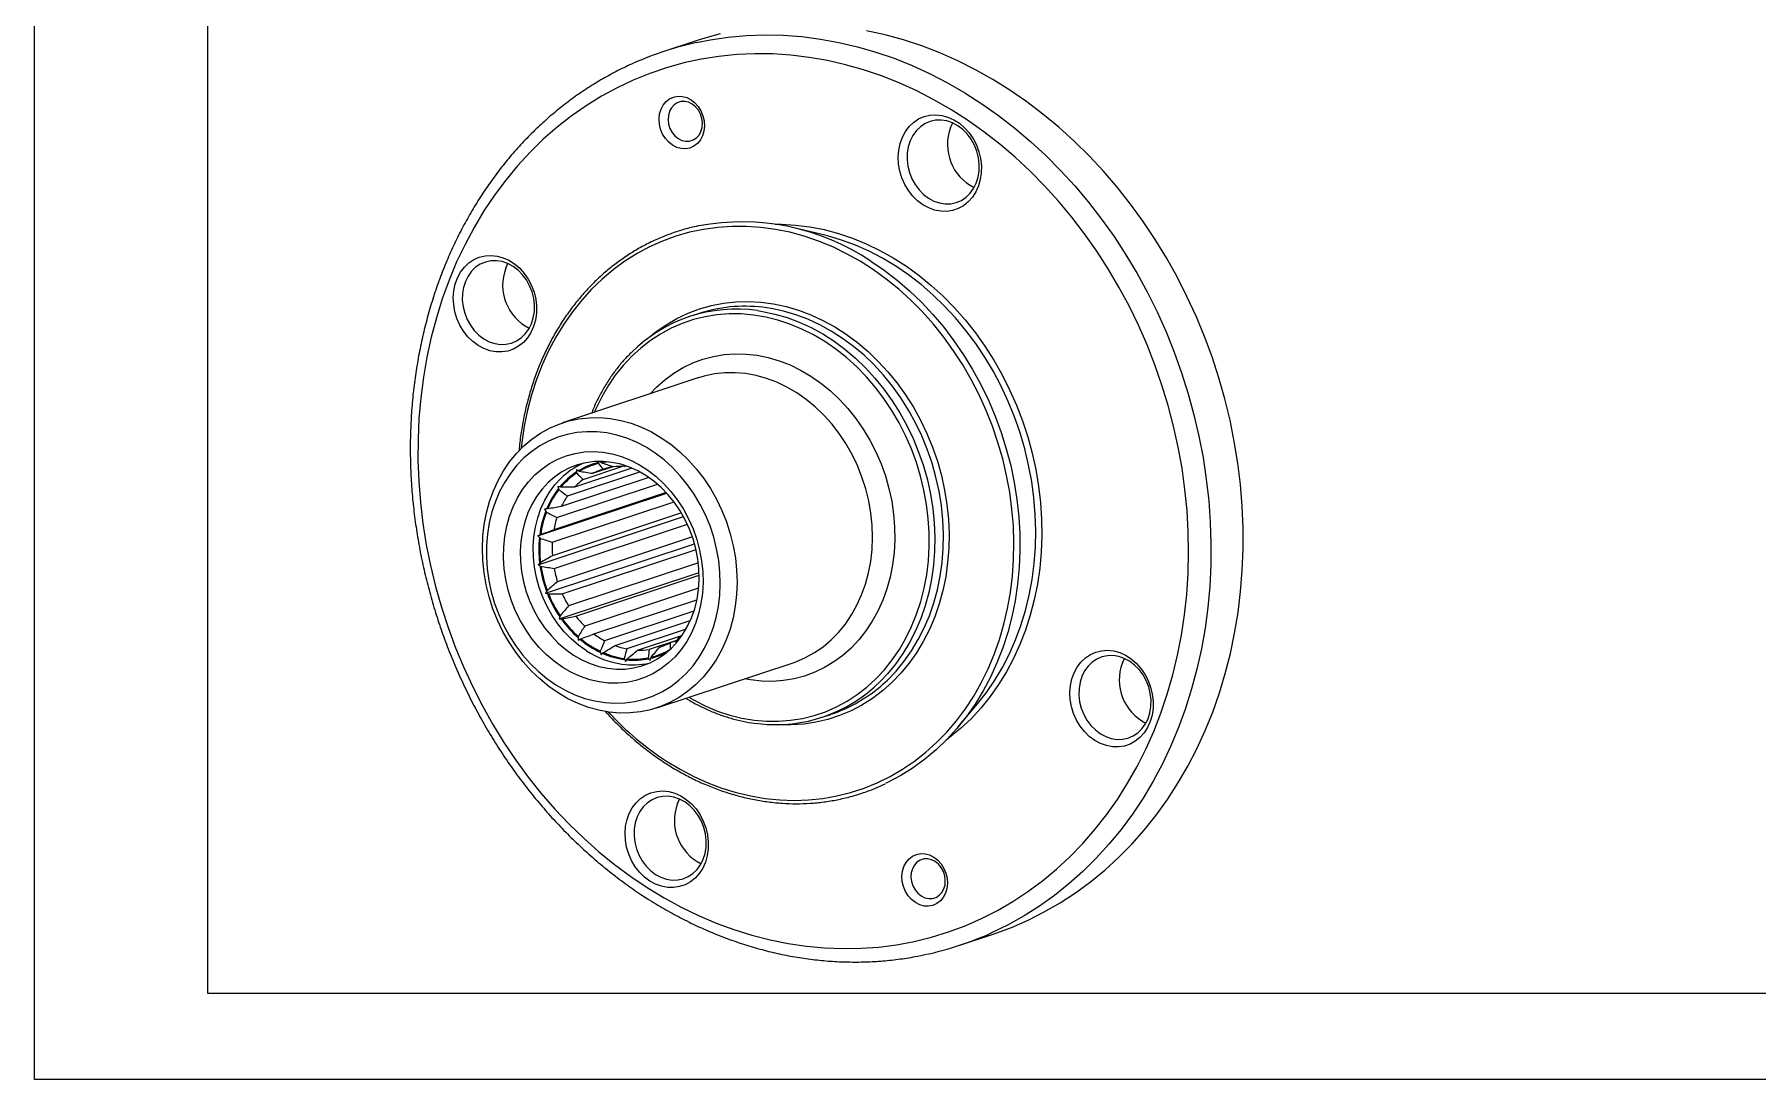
# Model space of a CAD drawing. Header units: millimetres. Extents: x 2429 to 2877, y 1091 to 1407.
# Drawn here: x 2429 to 2641.4, y 1091 to 1219.8 of the extents above; entities that cross this region are included whole.
import ezdxf

# ---------------------------------------------------------------- set-up
doc = ezdxf.new("R2010")
doc.units = ezdxf.units.MM
doc.linetypes.add('ACAD_ISO05W100', pattern=[33, 24, -3, 0, -3, 0, -3])
doc.layers.add('AM_0', color=7, linetype='Continuous', lineweight=40)
doc.layers.add('AM_BOR', color=2, linetype='ACAD_ISO05W100', lineweight=35)

# ---------------------------------------------------------------- blocks, each defined once
blk = doc.blocks.new('A3 ZTL')
for p, q in [((19.57, 280.82), (19.57, 9.78)), ((19.57, 9.78), (401.17, 9.78))]:
    blk.add_line(p, q)
at = {"layer": 'AM_BOR', "color": 135, "linetype": 'Continuous', "lineweight": 25}
for p, q in [((0, 0), (0, 290.61)), ((410.96, 0), (0, 0))]:
    blk.add_line(p, q, dxfattribs=at)

msp = doc.modelspace()

# ---------------------------------------------------------------- linework, layer by layer
at = {"layer": 'AM_0', "color": 7, "linetype": 'Continuous', "lineweight": 15}
for p, q in [((2510.583, 1218.977), (2506.609, 1217.66)), ((2541.955, 1208.304), (2542.218, 1208.85)), ((2526.113, 1195.11), (2522.465, 1195.97)), ((2487.132, 1190.98), (2487.395, 1191.526)), ((2510.845, 1185.352), (2509.785, 1185.001)), ((2510.82, 1177.443), (2494.127, 1171.912)), ((2510.892, 1177.467), (2510.82, 1177.443)), ((2494.735, 1162.905), (2503.64, 1165.856)), ((2502.674, 1166.321), (2495.606, 1163.979)), ((2495.867, 1165.867), (2495.87, 1165.71)), ((2496.194, 1165.914), (2496.07, 1165.995)), ((2496.68, 1164.939), (2501.543, 1166.55)), ((2500.345, 1166.49), (2497.805, 1165.648)), ((2498.582, 1167.034), (2498.546, 1166.887)), ((2498.918, 1166.97), (2498.815, 1167.086)), ((2499.104, 1166.185), (2500.185, 1166.544)), ((2501.811, 1166.545), (2501.961, 1166.594)), ((2493.427, 1160.25), (2505.818, 1164.356)), ((2493.633, 1163.817), (2493.673, 1163.662)), ((2493.924, 1163.972), (2493.79, 1164.011)), ((2504.755, 1165.173), (2493.973, 1161.6)), ((2491.074, 1157.971), (2506.975, 1163.24)), ((2492.862, 1157.188), (2507.875, 1162.162)), ((2506.916, 1163.304), (2493.039, 1158.706)), ((2491.109, 1154.423), (2509.04, 1160.365)), ((2492.06, 1161.05), (2492.136, 1160.909)), ((2492.293, 1161.299), (2492.159, 1161.293)), ((2508.79, 1160.802), (2492.879, 1155.529)), ((2491.277, 1157.79), (2491.381, 1157.676)), ((2491.432, 1158.114), (2491.308, 1158.064)), ((2493.086, 1153.967), (2509.523, 1159.414)), ((2510.151, 1157.844), (2493.506, 1152.329)), ((2492.008, 1150.918), (2510.407, 1157.015)), ((2494.08, 1150.848), (2510.584, 1156.317)), ((2491.411, 1154.673), (2491.308, 1154.583)), ((2491.346, 1154.301), (2491.47, 1154.222)), ((2493.698, 1147.741), (2510.961, 1153.461)), ((2510.869, 1154.665), (2494.87, 1149.363)), ((2495.763, 1148.085), (2510.97, 1153.124)), ((2492.231, 1151.256), (2492.158, 1151.133)), ((2510.903, 1151.526), (2496.859, 1146.873)), ((2492.262, 1150.866), (2492.397, 1150.829)), ((2498.001, 1145.9), (2510.689, 1150.104)), ((2493.827, 1148.14), (2493.79, 1147.994)), ((2493.951, 1147.763), (2494.085, 1147.771)), ((2510.321, 1148.707), (2499.314, 1145.059)), ((2500.61, 1144.471), (2509.876, 1147.541)), ((2496.069, 1145.576), (2496.07, 1145.419)), ((2496.276, 1145.244), (2496.398, 1145.295)), ((2509.349, 1146.493), (2502.034, 1144.069)), ((2503.381, 1143.913), (2508.724, 1145.683)), ((2508.283, 1145.138), (2504.8, 1143.984)), ((2508.259, 1145.098), (2507.387, 1144.809)), ((2508.079, 1144.797), (2508.512, 1145.519)), ((2498.775, 1143.773), (2498.814, 1143.618)), ((2499.049, 1143.512), (2499.15, 1143.603)), ((2501.727, 1142.877), (2501.801, 1142.736)), ((2502.044, 1142.708), (2502.116, 1142.832)), ((2504.684, 1142.961), (2504.787, 1142.845)), ((2505.02, 1142.897), (2505.056, 1143.044)), ((2506.088, 1144.272), (2506.338, 1144.355)), ((2563.121, 1142.321), (2563.383, 1142.867)), ((2505.765, 1136.79), (2522.541, 1142.349)), ((2542.862, 1134.415), (2545.275, 1137.283)), ((2526.142, 1135.641), (2527.201, 1135.992)), ((2508.298, 1124.996), (2508.56, 1125.542)), ((2543.096, 1107.548), (2547.07, 1108.865))]:
    msp.add_line(p, q, dxfattribs=at)
at = {"layer": 'AM_0', "color": 8, "linetype": 'Continuous', "lineweight": 15}
msp.add_line((2499.104, 1167.141), (2498.815, 1167.086), dxfattribs=at)
at = {"layer": 'AM_0', "color": 7, "linetype": 'Continuous', "lineweight": 15, "flags": 128}
for points in [[(2513.537, 1219.831), (2511.379, 1219.231), (2510.583, 1218.977)], [(2547.07, 1108.865), (2547.34, 1108.955), (2549.44, 1109.734), (2551.496, 1110.63), (2553.502, 1111.642), (2555.455, 1112.767), (2557.35, 1114.002), (2559.184, 1115.346), (2560.952, 1116.795), (2562.65, 1118.346), (2564.275, 1119.996), (2565.823, 1121.741), (2567.291, 1123.577), (2568.675, 1125.501), (2569.974, 1127.508), (2571.183, 1129.593), (2572.301, 1131.753), (2573.324, 1133.983), (2574.251, 1136.277), (2575.08, 1138.632), (2575.808, 1141.041), (2576.435, 1143.5), (2576.958, 1146.003), (2577.378, 1148.544), (2577.692, 1151.12), (2577.9, 1153.722), (2578.003, 1156.347), (2577.998, 1158.988), (2577.887, 1161.64), (2577.67, 1164.297), (2577.347, 1166.953), (2576.919, 1169.603), (2576.387, 1172.24), (2575.752, 1174.859), (2575.015, 1177.455), (2574.178, 1180.021), (2573.243, 1182.552), (2572.212, 1185.043), (2571.086, 1187.488), (2569.87, 1189.883), (2568.564, 1192.221), (2567.172, 1194.497), (2565.698, 1196.708), (2564.143, 1198.847), (2562.512, 1200.911), (2560.808, 1202.894), (2559.035, 1204.794), (2557.196, 1206.604), (2555.296, 1208.323), (2553.338, 1209.945), (2551.328, 1211.467), (2549.268, 1212.887), (2547.165, 1214.2), (2545.021, 1215.405), (2542.843, 1216.498), (2540.634, 1217.477), (2538.4, 1218.34), (2536.145, 1219.085), (2533.874, 1219.711), (2531.592, 1220.216)], [(2504.56, 1114.648), (2506.632, 1113.388), (2508.742, 1112.237), (2510.886, 1111.198), (2513.059, 1110.272), (2515.256, 1109.463), (2517.471, 1108.771), (2519.701, 1108.199), (2521.94, 1107.747), (2524.183, 1107.417), (2526.425, 1107.21), (2528.662, 1107.125), (2530.887, 1107.163), (2533.097, 1107.324), (2535.286, 1107.608), (2537.449, 1108.013), (2539.582, 1108.54), (2541.679, 1109.186), (2543.737, 1109.951), (2545.75, 1110.833), (2547.714, 1111.829), (2549.625, 1112.938), (2551.478, 1114.157), (2553.269, 1115.483), (2554.995, 1116.913), (2556.651, 1118.445), (2558.233, 1120.075), (2559.739, 1121.798), (2561.165, 1123.612), (2562.507, 1125.512), (2563.763, 1127.494), (2564.929, 1129.554), (2566.004, 1131.686), (2566.985, 1133.887), (2567.869, 1136.151), (2568.655, 1138.473), (2569.34, 1140.849), (2569.925, 1143.272), (2570.406, 1145.737), (2570.783, 1148.24), (2571.055, 1150.773), (2571.222, 1153.333), (2571.283, 1155.912), (2571.238, 1158.505), (2571.087, 1161.107), (2570.831, 1163.711), (2570.47, 1166.312), (2570.004, 1168.904), (2569.436, 1171.481), (2568.765, 1174.037), (2567.994, 1176.567), (2567.125, 1179.066), (2566.159, 1181.526), (2565.098, 1183.944), (2563.946, 1186.313), (2562.703, 1188.629), (2561.374, 1190.886), (2559.961, 1193.078), (2558.467, 1195.202), (2556.896, 1197.253), (2555.251, 1199.225), (2553.536, 1201.115), (2551.754, 1202.919), (2549.91, 1204.631), (2548.008, 1206.249), (2546.051, 1207.769), (2544.045, 1209.187), (2541.994, 1210.5), (2539.903, 1211.706), (2537.775, 1212.802), (2535.616, 1213.784), (2533.431, 1214.652), (2531.224, 1215.403), (2529, 1216.035), (2526.765, 1216.547), (2524.524, 1216.938), (2522.28, 1217.207), (2520.041, 1217.353), (2517.809, 1217.377), (2515.591, 1217.277), (2513.391, 1217.054), (2511.214, 1216.71), (2509.066, 1216.244), (2506.95, 1215.657), (2504.872, 1214.951), (2502.836, 1214.128), (2500.847, 1213.188), (2498.909, 1212.136), (2497.026, 1210.971), (2495.203, 1209.699), (2493.445, 1208.32), (2491.753, 1206.838), (2490.134, 1205.257), (2488.589, 1203.58), (2487.123, 1201.811), (2485.739, 1199.954), (2484.439, 1198.012), (2483.228, 1195.991), (2482.107, 1193.894), (2481.079, 1191.727), (2480.146, 1189.494), (2479.311, 1187.2), (2478.575, 1184.85), (2477.94, 1182.45), (2477.407, 1180.005), (2476.978, 1177.521), (2476.653, 1175.002), (2476.433, 1172.455), (2476.319, 1169.885), (2476.311, 1167.298), (2476.409, 1164.7), (2476.613, 1162.096), (2476.922, 1159.493), (2477.335, 1156.896), (2477.852, 1154.311), (2478.472, 1151.743), (2479.193, 1149.199), (2480.013, 1146.684), (2480.931, 1144.204), (2481.945, 1141.764), (2483.052, 1139.37), (2484.25, 1137.027), (2485.536, 1134.74), (2486.908, 1132.515), (2488.361, 1130.356), (2489.894, 1128.268), (2491.503, 1126.256), (2493.183, 1124.324), (2494.932, 1122.477), (2496.746, 1120.719), (2498.619, 1119.053), (2500.549, 1117.484), (2502.531, 1116.014), (2504.56, 1114.648)], [(2507.693, 1206.105), (2507.215, 1206.478), (2506.8, 1206.945), (2506.462, 1207.488), (2506.215, 1208.085), (2506.069, 1208.714), (2506.028, 1209.35), (2506.095, 1209.97), (2506.267, 1210.548), (2506.538, 1211.064), (2506.896, 1211.497), (2507.328, 1211.831), (2507.818, 1212.052), (2508.347, 1212.153), (2508.894, 1212.129), (2509.438, 1211.981), (2509.959, 1211.715), (2510.437, 1211.342), (2510.852, 1210.874), (2511.19, 1210.332), (2511.437, 1209.735), (2511.583, 1209.106), (2511.624, 1208.47), (2511.557, 1207.85), (2511.385, 1207.271), (2511.115, 1206.755), (2510.756, 1206.322), (2510.324, 1205.989), (2509.834, 1205.768), (2509.305, 1205.667), (2508.758, 1205.691), (2508.214, 1205.839), (2507.693, 1206.105)], [(2511.188, 1207.809), (2511.331, 1208.313), (2511.369, 1208.854), (2511.301, 1209.405), (2511.13, 1209.938), (2510.865, 1210.426), (2510.518, 1210.846), (2510.109, 1211.175), (2509.656, 1211.398), (2509.182, 1211.504), (2508.713, 1211.486), (2508.27, 1211.346), (2507.876, 1211.091), (2507.551, 1210.733), (2507.312, 1210.292), (2507.169, 1209.788), (2507.131, 1209.247), (2507.199, 1208.696), (2507.37, 1208.163), (2507.635, 1207.674), (2507.982, 1207.255), (2508.391, 1206.925), (2508.844, 1206.702), (2509.318, 1206.597), (2509.787, 1206.615), (2510.23, 1206.755), (2510.624, 1207.01), (2510.949, 1207.367), (2511.188, 1207.809)], [(2538.543, 1198.763), (2537.882, 1199.256), (2537.28, 1199.847), (2536.749, 1200.525), (2536.3, 1201.275), (2535.943, 1202.081), (2535.686, 1202.926), (2535.534, 1203.791), (2535.491, 1204.66), (2535.557, 1205.512), (2535.731, 1206.33), (2536.009, 1207.096), (2536.385, 1207.794), (2536.852, 1208.41), (2537.399, 1208.929), (2538.015, 1209.342), (2538.686, 1209.639), (2539.399, 1209.813), (2540.137, 1209.861), (2540.886, 1209.783), (2541.629, 1209.579), (2542.351, 1209.255), (2543.036, 1208.816), (2543.669, 1208.273), (2544.238, 1207.637), (2544.729, 1206.921), (2545.133, 1206.141), (2545.441, 1205.313), (2545.645, 1204.456), (2545.743, 1203.586), (2545.732, 1202.724), (2545.612, 1201.887), (2545.385, 1201.092), (2545.057, 1200.358), (2544.634, 1199.699), (2544.126, 1199.13), (2543.543, 1198.663), (2542.898, 1198.308), (2542.204, 1198.071), (2541.477, 1197.96), (2540.731, 1197.975), (2539.983, 1198.116), (2539.249, 1198.381), (2538.543, 1198.763)], [(2545.116, 1201.44), (2545.348, 1202.17), (2545.474, 1202.947), (2545.491, 1203.75), (2545.398, 1204.561), (2545.199, 1205.359), (2544.897, 1206.125), (2544.5, 1206.84), (2544.018, 1207.486), (2543.463, 1208.047), (2542.848, 1208.51), (2542.189, 1208.863), (2541.502, 1209.097), (2540.804, 1209.207), (2540.111, 1209.19), (2539.442, 1209.046), (2538.812, 1208.779), (2538.237, 1208.396), (2537.731, 1207.905), (2537.306, 1207.32), (2536.974, 1206.654), (2536.742, 1205.923), (2536.616, 1205.147), (2536.599, 1204.343), (2536.692, 1203.532), (2536.892, 1202.734), (2537.194, 1201.968), (2537.59, 1201.254), (2538.072, 1200.608), (2538.627, 1200.047), (2539.242, 1199.584), (2539.901, 1199.231), (2540.588, 1198.997), (2541.287, 1198.887), (2541.979, 1198.904), (2542.649, 1199.048), (2543.279, 1199.315), (2543.854, 1199.698), (2544.36, 1200.189), (2544.784, 1200.774), (2545.116, 1201.44)], [(2545.275, 1137.283), (2546.386, 1138.695), (2547.415, 1140.197), (2548.358, 1141.779), (2549.209, 1143.435), (2549.967, 1145.159), (2550.628, 1146.945), (2551.189, 1148.787), (2551.65, 1150.677), (2552.007, 1152.61), (2552.26, 1154.577), (2552.409, 1156.571), (2552.451, 1158.586), (2552.388, 1160.614), (2552.219, 1162.647), (2551.945, 1164.679), (2551.567, 1166.701), (2551.086, 1168.707), (2550.505, 1170.689), (2549.825, 1172.639), (2549.049, 1174.551), (2548.179, 1176.418), (2547.219, 1178.233), (2546.173, 1179.989), (2545.043, 1181.68), (2543.835, 1183.299), (2542.552, 1184.842), (2541.2, 1186.301), (2539.782, 1187.673), (2538.306, 1188.951), (2536.775, 1190.131), (2535.195, 1191.21), (2533.573, 1192.182), (2531.913, 1193.044), (2530.223, 1193.794), (2528.508, 1194.429), (2526.774, 1194.945), (2526.113, 1195.11)], [(2483.72, 1181.439), (2483.059, 1181.931), (2482.457, 1182.523), (2481.926, 1183.2), (2481.477, 1183.95), (2481.12, 1184.756), (2480.863, 1185.601), (2480.711, 1186.467), (2480.668, 1187.335), (2480.734, 1188.187), (2480.908, 1189.005), (2481.186, 1189.772), (2481.562, 1190.47), (2482.029, 1191.086), (2482.576, 1191.605), (2483.192, 1192.018), (2483.863, 1192.314), (2484.576, 1192.489), (2485.314, 1192.537), (2486.063, 1192.459), (2486.806, 1192.255), (2487.528, 1191.931), (2488.213, 1191.492), (2488.846, 1190.949), (2489.415, 1190.313), (2489.906, 1189.597), (2490.31, 1188.817), (2490.617, 1187.989), (2490.822, 1187.131), (2490.92, 1186.262), (2490.909, 1185.4), (2490.789, 1184.562), (2490.562, 1183.768), (2490.234, 1183.034), (2489.811, 1182.375), (2489.303, 1181.806), (2488.72, 1181.339), (2488.075, 1180.983), (2487.381, 1180.747), (2486.654, 1180.635), (2485.908, 1180.65), (2485.16, 1180.792), (2484.426, 1181.056), (2483.72, 1181.439)], [(2490.293, 1184.116), (2490.525, 1184.846), (2490.651, 1185.622), (2490.668, 1186.426), (2490.575, 1187.237), (2490.376, 1188.035), (2490.074, 1188.801), (2489.677, 1189.516), (2489.195, 1190.161), (2488.64, 1190.723), (2488.025, 1191.185), (2487.366, 1191.538), (2486.679, 1191.773), (2485.981, 1191.882), (2485.288, 1191.865), (2484.619, 1191.722), (2483.989, 1191.455), (2483.414, 1191.071), (2482.908, 1190.581), (2482.483, 1189.995), (2482.151, 1189.329), (2481.919, 1188.599), (2481.793, 1187.823), (2481.776, 1187.019), (2481.869, 1186.208), (2482.069, 1185.41), (2482.371, 1184.644), (2482.767, 1183.929), (2483.249, 1183.284), (2483.804, 1182.722), (2484.419, 1182.26), (2485.078, 1181.907), (2485.765, 1181.673), (2486.464, 1181.563), (2487.156, 1181.58), (2487.826, 1181.724), (2488.456, 1181.99), (2489.031, 1182.374), (2489.536, 1182.864), (2489.961, 1183.45), (2490.293, 1184.116)], [(2532.133, 1191.818), (2533.768, 1190.704), (2535.354, 1189.487), (2536.886, 1188.172), (2538.359, 1186.762), (2539.767, 1185.263), (2541.105, 1183.68), (2542.37, 1182.019), (2543.556, 1180.284), (2544.66, 1178.483), (2545.677, 1176.621), (2546.605, 1174.704), (2547.439, 1172.74), (2548.178, 1170.735), (2548.819, 1168.696), (2549.358, 1166.63), (2549.796, 1164.544), (2550.129, 1162.446), (2550.357, 1160.342), (2550.479, 1158.24), (2550.495, 1156.147), (2550.405, 1154.071), (2550.208, 1152.017), (2549.906, 1149.995), (2549.5, 1148.009), (2548.991, 1146.069), (2548.38, 1144.179), (2547.67, 1142.347), (2546.864, 1140.578), (2545.964, 1138.88), (2544.973, 1137.257), (2543.895, 1135.716), (2542.733, 1134.262), (2541.491, 1132.899), (2540.174, 1131.633), (2538.787, 1130.467), (2537.333, 1129.406), (2535.818, 1128.454), (2534.247, 1127.614), (2533.935, 1127.463)], [(2514.291, 1145.165), (2513.718, 1143.898), (2513.05, 1142.702), (2512.293, 1141.586), (2511.451, 1140.556), (2510.531, 1139.622), (2509.538, 1138.787), (2508.48, 1138.059), (2507.364, 1137.443), (2506.197, 1136.941), (2504.987, 1136.559), (2503.743, 1136.298), (2502.473, 1136.161), (2501.186, 1136.148), (2499.89, 1136.259), (2498.595, 1136.494), (2497.309, 1136.851), (2496.041, 1137.327), (2494.799, 1137.92), (2493.593, 1138.624), (2492.43, 1139.437), (2491.318, 1140.351), (2490.266, 1141.361), (2489.279, 1142.459), (2488.366, 1143.639), (2487.531, 1144.892), (2486.782, 1146.209), (2486.122, 1147.582), (2485.556, 1149.002), (2485.089, 1150.458), (2484.724, 1151.94), (2484.462, 1153.439), (2484.307, 1154.944), (2484.258, 1156.446), (2484.316, 1157.932), (2484.481, 1159.395), (2484.751, 1160.823), (2485.126, 1162.206), (2485.602, 1163.536), (2486.175, 1164.804), (2486.843, 1166), (2487.6, 1167.116), (2488.442, 1168.145), (2489.362, 1169.08), (2490.355, 1169.914), (2491.413, 1170.642), (2492.529, 1171.259), (2493.696, 1171.76), (2494.905, 1172.142), (2496.15, 1172.403), (2497.42, 1172.541), (2498.707, 1172.554), (2500.003, 1172.443), (2501.298, 1172.208), (2502.584, 1171.851), (2503.852, 1171.375), (2505.094, 1170.782), (2506.3, 1170.077), (2507.463, 1169.265), (2508.575, 1168.351), (2509.627, 1167.341), (2510.614, 1166.243), (2511.527, 1165.063), (2512.362, 1163.81), (2513.111, 1162.492), (2513.771, 1161.119), (2514.336, 1159.7), (2514.803, 1158.244), (2515.169, 1156.761), (2515.431, 1155.262), (2515.586, 1153.757), (2515.635, 1152.256), (2515.577, 1150.769), (2515.412, 1149.307), (2515.141, 1147.879), (2514.767, 1146.495), (2514.291, 1145.165)], [(2493.313, 1139.636), (2494.468, 1138.964), (2495.657, 1138.404), (2496.873, 1137.96), (2498.105, 1137.635), (2499.345, 1137.432), (2500.583, 1137.353), (2501.811, 1137.397), (2503.019, 1137.565), (2504.199, 1137.855), (2505.341, 1138.266), (2506.438, 1138.793), (2507.48, 1139.434), (2508.461, 1140.184), (2509.373, 1141.036), (2510.209, 1141.985), (2510.963, 1143.023), (2511.63, 1144.144), (2512.205, 1145.338), (2512.682, 1146.596), (2513.06, 1147.911), (2513.335, 1149.271), (2513.505, 1150.666), (2513.568, 1152.087), (2513.525, 1153.523), (2513.375, 1154.963), (2513.12, 1156.396), (2512.761, 1157.813), (2512.302, 1159.202), (2511.746, 1160.553), (2511.096, 1161.856), (2510.358, 1163.101), (2509.536, 1164.28), (2508.638, 1165.383), (2507.67, 1166.403), (2506.639, 1167.332), (2505.552, 1168.162), (2504.418, 1168.889), (2503.244, 1169.505), (2502.041, 1170.008), (2500.816, 1170.392), (2499.579, 1170.656), (2498.338, 1170.798), (2497.104, 1170.815), (2495.885, 1170.709), (2494.69, 1170.48), (2493.528, 1170.129), (2492.407, 1169.66), (2491.337, 1169.075), (2490.324, 1168.379), (2489.377, 1167.578), (2488.502, 1166.676), (2487.706, 1165.682), (2486.995, 1164.601), (2486.374, 1163.443), (2485.847, 1162.215), (2485.419, 1160.928), (2485.093, 1159.589), (2484.87, 1158.21), (2484.754, 1156.801), (2484.743, 1155.371), (2484.84, 1153.932), (2485.043, 1152.494), (2485.35, 1151.067), (2485.759, 1149.663), (2486.267, 1148.292), (2486.871, 1146.964), (2487.566, 1145.689), (2488.346, 1144.475), (2489.207, 1143.333), (2490.141, 1142.271), (2491.141, 1141.296), (2492.202, 1140.415), (2493.313, 1139.636)], [(2494.172, 1141.761), (2493.141, 1142.49), (2492.163, 1143.32), (2491.246, 1144.245), (2490.399, 1145.256), (2489.628, 1146.345), (2488.942, 1147.502), (2488.345, 1148.717), (2487.843, 1149.979), (2487.44, 1151.277), (2487.141, 1152.6), (2486.947, 1153.936), (2486.86, 1155.274), (2486.881, 1156.6), (2487.01, 1157.905), (2487.246, 1159.176), (2487.586, 1160.403), (2488.028, 1161.574), (2488.568, 1162.679), (2489.201, 1163.709), (2489.921, 1164.654), (2490.722, 1165.506), (2491.598, 1166.258), (2492.539, 1166.903), (2493.539, 1167.436), (2494.589, 1167.851), (2495.678, 1168.145), (2496.798, 1168.315), (2497.938, 1168.361), (2499.089, 1168.281), (2500.241, 1168.076), (2501.383, 1167.749), (2502.506, 1167.301), (2503.599, 1166.737), (2504.653, 1166.063), (2505.659, 1165.282), (2506.607, 1164.404), (2507.49, 1163.435), (2508.3, 1162.383), (2509.029, 1161.259), (2509.671, 1160.072), (2510.221, 1158.832), (2510.674, 1157.55), (2511.026, 1156.238), (2511.273, 1154.907), (2511.413, 1153.569), (2511.446, 1152.236), (2511.371, 1150.919), (2511.188, 1149.629), (2510.9, 1148.379), (2510.508, 1147.179), (2510.017, 1146.039), (2509.43, 1144.971), (2508.753, 1143.982), (2507.991, 1143.083), (2507.152, 1142.28), (2506.242, 1141.58), (2505.271, 1140.991), (2504.245, 1140.517), (2503.174, 1140.162), (2502.069, 1139.929), (2500.937, 1139.821), (2499.79, 1139.838), (2498.637, 1139.981), (2497.489, 1140.247), (2496.355, 1140.635), (2495.246, 1141.141), (2494.172, 1141.761)], [(2510.027, 1147.896), (2510.416, 1149.01), (2510.704, 1150.176), (2510.889, 1151.382), (2510.968, 1152.616), (2510.941, 1153.868), (2510.808, 1155.123), (2510.571, 1156.372), (2510.231, 1157.601), (2509.793, 1158.798), (2509.259, 1159.953), (2508.636, 1161.054), (2507.929, 1162.09), (2507.145, 1163.052), (2506.292, 1163.93), (2505.378, 1164.716), (2504.411, 1165.402), (2503.402, 1165.981), (2502.359, 1166.449), (2501.293, 1166.8), (2500.214, 1167.031), (2499.132, 1167.14), (2498.059, 1167.125), (2497.003, 1166.988), (2495.976, 1166.729), (2494.987, 1166.351), (2494.046, 1165.857), (2493.161, 1165.253), (2492.342, 1164.543), (2491.596, 1163.736), (2490.931, 1162.838), (2490.352, 1161.858), (2489.866, 1160.806), (2489.477, 1159.691), (2489.189, 1158.526), (2489.004, 1157.32), (2488.925, 1156.085), (2488.952, 1154.834), (2489.085, 1153.578), (2489.322, 1152.33), (2489.662, 1151.101), (2490.1, 1149.903), (2490.634, 1148.748), (2491.257, 1147.647), (2491.964, 1146.611), (2492.748, 1145.649), (2493.601, 1144.771), (2494.515, 1143.986), (2495.482, 1143.3), (2496.491, 1142.72), (2497.534, 1142.253), (2498.6, 1141.902), (2499.679, 1141.671), (2500.761, 1141.562), (2501.834, 1141.576), (2502.89, 1141.713), (2503.917, 1141.972), (2504.906, 1142.351), (2505.847, 1142.844), (2506.732, 1143.449), (2507.551, 1144.158), (2508.297, 1144.966), (2508.962, 1145.864), (2509.54, 1146.844), (2510.027, 1147.896)], [(2559.709, 1132.78), (2559.048, 1133.272), (2558.446, 1133.863), (2557.914, 1134.541), (2557.466, 1135.291), (2557.109, 1136.097), (2556.852, 1136.942), (2556.7, 1137.808), (2556.657, 1138.676), (2556.723, 1139.528), (2556.897, 1140.346), (2557.175, 1141.113), (2557.551, 1141.811), (2558.018, 1142.427), (2558.565, 1142.946), (2559.181, 1143.359), (2559.852, 1143.655), (2560.564, 1143.83), (2561.303, 1143.878), (2562.052, 1143.8), (2562.795, 1143.596), (2563.517, 1143.271), (2564.202, 1142.833), (2564.835, 1142.29), (2565.404, 1141.653), (2565.895, 1140.938), (2566.299, 1140.158), (2566.606, 1139.33), (2566.811, 1138.472), (2566.909, 1137.603), (2566.898, 1136.74), (2566.778, 1135.903), (2566.551, 1135.109), (2566.223, 1134.375), (2565.8, 1133.716), (2565.292, 1133.147), (2564.709, 1132.68), (2564.064, 1132.324), (2563.37, 1132.088), (2562.643, 1131.976), (2561.897, 1131.991), (2561.149, 1132.133), (2560.414, 1132.397), (2559.709, 1132.78)], [(2566.282, 1135.457), (2566.514, 1136.187), (2566.64, 1136.963), (2566.657, 1137.767), (2566.564, 1138.578), (2566.364, 1139.376), (2566.062, 1140.142), (2565.666, 1140.856), (2565.184, 1141.502), (2564.629, 1142.064), (2564.014, 1142.526), (2563.355, 1142.879), (2562.668, 1143.113), (2561.969, 1143.223), (2561.277, 1143.206), (2560.607, 1143.062), (2559.977, 1142.796), (2559.402, 1142.412), (2558.897, 1141.922), (2558.472, 1141.336), (2558.14, 1140.67), (2557.908, 1139.94), (2557.782, 1139.163), (2557.765, 1138.36), (2557.858, 1137.549), (2558.057, 1136.751), (2558.359, 1135.985), (2558.756, 1135.27), (2559.238, 1134.624), (2559.793, 1134.063), (2560.408, 1133.601), (2561.067, 1133.248), (2561.754, 1133.013), (2562.453, 1132.904), (2563.145, 1132.921), (2563.814, 1133.064), (2564.444, 1133.331), (2565.02, 1133.715), (2565.525, 1134.205), (2565.95, 1134.791), (2566.282, 1135.457)], [(2504.886, 1115.456), (2504.225, 1115.948), (2503.623, 1116.539), (2503.091, 1117.217), (2502.643, 1117.967), (2502.286, 1118.773), (2502.029, 1119.618), (2501.877, 1120.484), (2501.834, 1121.352), (2501.9, 1122.204), (2502.074, 1123.022), (2502.352, 1123.788), (2502.728, 1124.487), (2503.195, 1125.102), (2503.742, 1125.622), (2504.358, 1126.034), (2505.029, 1126.331), (2505.741, 1126.505), (2506.48, 1126.554), (2507.229, 1126.475), (2507.972, 1126.272), (2508.694, 1125.947), (2509.379, 1125.509), (2510.012, 1124.965), (2510.581, 1124.329), (2511.072, 1123.613), (2511.476, 1122.833), (2511.783, 1122.006), (2511.988, 1121.148), (2512.086, 1120.279), (2512.075, 1119.416), (2511.955, 1118.579), (2511.728, 1117.785), (2511.4, 1117.05), (2510.977, 1116.392), (2510.469, 1115.823), (2509.886, 1115.355), (2509.241, 1115), (2508.547, 1114.764), (2507.82, 1114.652), (2507.074, 1114.667), (2506.326, 1114.808), (2505.591, 1115.073), (2504.886, 1115.456)], [(2511.459, 1118.132), (2511.691, 1118.863), (2511.817, 1119.639), (2511.834, 1120.443), (2511.741, 1121.253), (2511.541, 1122.052), (2511.239, 1122.817), (2510.843, 1123.532), (2510.361, 1124.178), (2509.806, 1124.739), (2509.191, 1125.202), (2508.532, 1125.555), (2507.845, 1125.789), (2507.146, 1125.899), (2506.454, 1125.882), (2505.784, 1125.738), (2505.154, 1125.471), (2504.579, 1125.088), (2504.074, 1124.597), (2503.649, 1124.012), (2503.317, 1123.346), (2503.085, 1122.616), (2502.959, 1121.839), (2502.942, 1121.036), (2503.035, 1120.225), (2503.234, 1119.427), (2503.536, 1118.661), (2503.933, 1117.946), (2504.415, 1117.3), (2504.97, 1116.739), (2505.585, 1116.276), (2506.244, 1115.923), (2506.931, 1115.689), (2507.629, 1115.579), (2508.322, 1115.596), (2508.991, 1115.74), (2509.621, 1116.007), (2510.196, 1116.39), (2510.702, 1116.881), (2511.127, 1117.466), (2511.459, 1118.132)], [(2537.626, 1112.79), (2537.148, 1113.164), (2536.733, 1113.631), (2536.395, 1114.173), (2536.148, 1114.77), (2536.002, 1115.399), (2535.961, 1116.035), (2536.028, 1116.655), (2536.2, 1117.234), (2536.471, 1117.75), (2536.829, 1118.183), (2537.261, 1118.516), (2537.751, 1118.737), (2538.28, 1118.838), (2538.827, 1118.814), (2539.371, 1118.666), (2539.892, 1118.4), (2540.37, 1118.027), (2540.785, 1117.56), (2541.123, 1117.017), (2541.37, 1116.42), (2541.516, 1115.791), (2541.557, 1115.155), (2541.49, 1114.535), (2541.318, 1113.957), (2541.048, 1113.441), (2540.689, 1113.008), (2540.257, 1112.674), (2539.767, 1112.453), (2539.238, 1112.352), (2538.691, 1112.376), (2538.147, 1112.524), (2537.626, 1112.79)], [(2541.122, 1114.494), (2541.264, 1114.998), (2541.302, 1115.539), (2541.234, 1116.09), (2541.063, 1116.623), (2540.798, 1117.112), (2540.451, 1117.531), (2540.042, 1117.861), (2539.589, 1118.084), (2539.116, 1118.189), (2538.646, 1118.171), (2538.203, 1118.031), (2537.809, 1117.776), (2537.484, 1117.419), (2537.245, 1116.977), (2537.102, 1116.473), (2537.064, 1115.932), (2537.132, 1115.381), (2537.303, 1114.848), (2537.568, 1114.36), (2537.915, 1113.94), (2538.324, 1113.61), (2538.777, 1113.388), (2539.251, 1113.282), (2539.72, 1113.3), (2540.163, 1113.44), (2540.557, 1113.695), (2540.882, 1114.053), (2541.122, 1114.494)]]:
    msp.add_lwpolyline(points, dxfattribs=at)
at = {"layer": 'AM_0', "color": 8, "linetype": 'Continuous', "lineweight": 15, "flags": 128}
for points in [[(2510.63, 1218.763), (2512.307, 1219.093), (2514.533, 1219.419), (2516.782, 1219.622), (2519.048, 1219.701), (2521.327, 1219.657), (2523.613, 1219.489), (2525.902, 1219.198), (2528.189, 1218.784), (2530.469, 1218.249), (2532.736, 1217.593), (2534.986, 1216.818), (2537.215, 1215.926), (2539.416, 1214.918), (2541.586, 1213.797), (2543.72, 1212.565), (2545.813, 1211.225), (2547.861, 1209.779), (2549.858, 1208.232), (2551.802, 1206.585), (2553.687, 1204.843), (2555.51, 1203.01), (2557.266, 1201.089), (2558.952, 1199.085), (2560.565, 1197.002), (2562.1, 1194.845), (2563.554, 1192.617), (2564.924, 1190.325), (2566.208, 1187.972), (2567.402, 1185.565), (2568.504, 1183.108), (2569.512, 1180.606), (2570.422, 1178.065), (2571.234, 1175.491), (2571.946, 1172.89), (2572.555, 1170.265), (2573.062, 1167.624), (2573.463, 1164.973), (2573.76, 1162.316), (2573.951, 1159.66), (2574.035, 1157.01), (2574.013, 1154.372), (2573.884, 1151.752), (2573.649, 1149.156), (2573.308, 1146.589), (2572.863, 1144.056), (2572.313, 1141.564), (2571.661, 1139.117), (2570.908, 1136.721), (2570.054, 1134.381), (2569.103, 1132.102), (2568.056, 1129.89), (2566.915, 1127.748), (2565.683, 1125.681), (2564.363, 1123.695), (2562.957, 1121.793), (2561.469, 1119.979), (2559.901, 1118.258), (2558.258, 1116.632), (2556.542, 1115.106), (2554.757, 1113.683), (2552.908, 1112.366), (2550.998, 1111.158), (2549.031, 1110.061), (2547.012, 1109.078), (2546.959, 1109.054)], [(2506.95, 1130.222), (2508.607, 1129.227), (2510.299, 1128.342), (2512.023, 1127.568), (2513.772, 1126.909), (2515.54, 1126.366), (2517.321, 1125.942), (2519.108, 1125.638), (2520.897, 1125.455), (2522.679, 1125.394), (2524.45, 1125.455), (2526.204, 1125.637), (2527.933, 1125.94), (2529.633, 1126.364), (2531.296, 1126.906), (2532.919, 1127.565), (2534.494, 1128.338), (2536.018, 1129.223), (2537.483, 1130.216), (2538.886, 1131.315), (2540.221, 1132.516), (2541.484, 1133.814), (2542.67, 1135.204), (2543.776, 1136.683), (2544.798, 1138.245), (2545.731, 1139.884), (2546.574, 1141.596), (2547.322, 1143.373), (2547.974, 1145.21), (2548.526, 1147.101), (2548.978, 1149.039), (2549.328, 1151.018), (2549.574, 1153.03), (2549.716, 1155.069), (2549.753, 1157.127), (2549.684, 1159.198), (2549.512, 1161.274), (2549.234, 1163.348), (2548.854, 1165.414), (2548.372, 1167.463), (2547.789, 1169.49), (2547.108, 1171.486), (2546.332, 1173.445), (2545.462, 1175.361), (2544.501, 1177.226), (2543.454, 1179.035), (2542.324, 1180.78), (2541.114, 1182.457), (2539.829, 1184.058), (2538.473, 1185.58), (2537.051, 1187.015), (2535.568, 1188.361), (2534.029, 1189.611), (2532.439, 1190.762), (2530.803, 1191.809), (2529.128, 1192.749), (2527.419, 1193.579), (2525.682, 1194.296), (2523.923, 1194.897), (2522.147, 1195.381), (2520.362, 1195.745), (2518.574, 1195.988), (2516.788, 1196.111), (2515.01, 1196.111), (2513.247, 1195.989), (2511.505, 1195.746), (2509.79, 1195.383), (2508.107, 1194.9), (2506.463, 1194.299), (2504.864, 1193.583), (2503.314, 1192.753), (2501.819, 1191.814), (2500.384, 1190.767), (2499.015, 1189.617), (2497.715, 1188.367), (2496.49, 1187.022), (2495.343, 1185.587), (2494.279, 1184.066), (2493.301, 1182.465), (2492.413, 1180.789), (2491.617, 1179.043), (2490.917, 1177.235), (2490.314, 1175.37), (2489.812, 1173.455), (2489.411, 1171.496), (2489.112, 1169.5), (2489.029, 1168.762)], [(2520.32, 1196.389), (2521.1, 1196.383), (2522.856, 1196.281), (2524.616, 1196.057), (2526.372, 1195.712), (2528.119, 1195.248), (2529.851, 1194.665), (2531.561, 1193.967), (2533.244, 1193.154), (2534.892, 1192.232), (2536.501, 1191.201), (2538.064, 1190.068), (2539.576, 1188.834), (2541.032, 1187.506), (2542.426, 1186.087), (2543.753, 1184.583), (2545.009, 1182.999), (2546.188, 1181.34), (2547.288, 1179.613), (2548.304, 1177.825), (2549.231, 1175.98), (2550.068, 1174.086), (2550.811, 1172.15), (2551.457, 1170.179), (2552.004, 1168.179), (2552.449, 1166.157), (2552.793, 1164.122), (2553.032, 1162.08), (2553.167, 1160.039), (2553.197, 1158.006), (2553.121, 1155.988), (2552.941, 1153.992), (2552.656, 1152.026), (2552.268, 1150.097), (2551.778, 1148.211), (2551.187, 1146.375), (2550.499, 1144.596), (2549.715, 1142.881), (2548.838, 1141.234), (2547.872, 1139.663), (2546.819, 1138.173), (2545.684, 1136.769), (2544.471, 1135.456), (2543.183, 1134.239), (2541.826, 1133.123), (2541.392, 1132.797)], [(2509.696, 1138.092), (2510.341, 1137.726), (2511.778, 1137.005), (2513.243, 1136.397), (2514.73, 1135.906), (2516.232, 1135.533), (2517.74, 1135.28), (2519.249, 1135.149), (2520.749, 1135.141), (2522.235, 1135.254), (2523.699, 1135.489), (2525.134, 1135.845), (2526.532, 1136.319), (2527.888, 1136.91), (2529.194, 1137.615), (2530.443, 1138.43), (2531.631, 1139.351), (2532.751, 1140.373), (2533.797, 1141.493), (2534.765, 1142.704), (2535.65, 1144), (2536.447, 1145.375), (2537.153, 1146.823), (2537.765, 1148.336), (2538.278, 1149.907), (2538.692, 1151.528), (2539.003, 1153.192), (2539.21, 1154.89), (2539.312, 1156.614), (2539.309, 1158.356), (2539.201, 1160.107), (2538.988, 1161.858), (2538.671, 1163.602), (2538.253, 1165.329), (2537.734, 1167.031), (2537.117, 1168.7), (2536.406, 1170.328), (2535.603, 1171.907), (2534.714, 1173.429), (2533.741, 1174.886), (2532.691, 1176.272), (2531.567, 1177.581), (2530.376, 1178.804), (2529.123, 1179.937), (2527.814, 1180.974), (2526.456, 1181.91), (2525.056, 1182.741), (2523.619, 1183.461), (2522.154, 1184.069), (2520.667, 1184.56), (2519.166, 1184.933), (2517.657, 1185.186), (2516.149, 1185.317), (2514.648, 1185.326), (2513.162, 1185.212), (2511.698, 1184.977), (2510.263, 1184.622), (2508.865, 1184.147), (2507.509, 1183.556), (2506.204, 1182.851), (2504.954, 1182.037), (2503.766, 1181.116), (2502.646, 1180.093), (2501.6, 1178.973), (2500.632, 1177.763), (2499.747, 1176.466), (2498.95, 1175.091), (2498.244, 1173.643), (2498.058, 1173.214)], [(2504.601, 1182.283), (2505.629, 1183.115), (2506.893, 1183.989), (2508.216, 1184.753), (2509.592, 1185.403), (2511.014, 1185.935), (2512.475, 1186.347), (2513.969, 1186.637), (2515.488, 1186.804), (2517.025, 1186.847), (2518.573, 1186.765), (2520.124, 1186.56), (2521.672, 1186.231), (2523.208, 1185.781), (2524.725, 1185.212), (2526.216, 1184.527), (2527.675, 1183.728), (2529.093, 1182.819), (2530.465, 1181.806), (2531.784, 1180.692), (2533.042, 1179.484), (2534.236, 1178.186), (2535.358, 1176.805), (2536.404, 1175.347), (2537.368, 1173.82), (2538.246, 1172.231), (2539.033, 1170.587), (2539.726, 1168.896), (2540.323, 1167.167), (2540.818, 1165.407), (2541.212, 1163.625), (2541.5, 1161.829), (2541.683, 1160.028), (2541.759, 1158.231), (2541.728, 1156.445), (2541.59, 1154.681), (2541.346, 1152.945), (2540.997, 1151.246), (2540.544, 1149.593), (2539.99, 1147.993), (2539.338, 1146.454), (2538.589, 1144.983), (2537.749, 1143.587), (2536.821, 1142.273), (2535.809, 1141.047), (2534.719, 1139.915), (2533.555, 1138.882), (2532.323, 1137.954), (2531.029, 1137.134), (2529.679, 1136.427), (2528.279, 1135.836), (2526.837, 1135.364), (2525.359, 1135.013), (2523.851, 1134.784), (2522.322, 1134.679), (2520.779, 1134.698), (2520.36, 1134.725)], [(2518.153, 1185.732), (2518.784, 1185.634), (2520.302, 1185.312), (2521.809, 1184.87), (2523.298, 1184.312), (2524.761, 1183.639), (2526.192, 1182.855), (2527.584, 1181.964), (2528.929, 1180.97), (2530.223, 1179.877), (2531.458, 1178.691), (2532.629, 1177.418), (2533.73, 1176.063), (2534.756, 1174.633), (2535.702, 1173.135), (2536.563, 1171.576), (2537.336, 1169.963), (2538.016, 1168.304), (2538.601, 1166.607), (2539.087, 1164.88), (2539.473, 1163.132), (2539.756, 1161.37), (2539.936, 1159.603), (2540.011, 1157.839), (2539.98, 1156.088), (2539.845, 1154.356), (2539.605, 1152.653), (2539.263, 1150.987), (2538.819, 1149.365), (2538.275, 1147.795), (2537.635, 1146.285), (2536.901, 1144.841), (2536.076, 1143.472), (2535.166, 1142.183), (2534.173, 1140.98), (2533.273, 1140.034)], [(2533.604, 1139.704), (2534.163, 1140.221), (2535.233, 1141.331), (2536.225, 1142.534), (2537.136, 1143.823), (2537.96, 1145.193), (2538.694, 1146.636), (2539.335, 1148.146), (2539.878, 1149.716), (2540.323, 1151.338), (2540.665, 1153.004), (2540.905, 1154.708), (2541.04, 1156.439), (2541.07, 1158.191), (2540.996, 1159.954), (2540.816, 1161.721), (2540.533, 1163.483), (2540.147, 1165.232), (2539.661, 1166.958), (2539.076, 1168.655), (2538.396, 1170.314), (2537.623, 1171.927), (2536.762, 1173.486), (2535.816, 1174.984), (2534.79, 1176.414), (2533.689, 1177.769), (2532.518, 1179.043), (2531.283, 1180.228), (2529.989, 1181.321), (2528.643, 1182.315), (2527.252, 1183.207), (2525.821, 1183.99), (2524.357, 1184.663), (2522.869, 1185.221), (2521.362, 1185.663), (2519.843, 1185.985), (2518.766, 1186.14)], [(2504.924, 1175.489), (2505.707, 1176.306), (2506.732, 1177.214), (2507.824, 1178.017), (2508.977, 1178.711), (2510.184, 1179.291), (2511.437, 1179.753), (2512.729, 1180.095), (2514.051, 1180.314), (2515.396, 1180.41), (2516.755, 1180.381), (2518.12, 1180.228), (2519.482, 1179.952), (2520.834, 1179.554), (2522.166, 1179.038), (2523.47, 1178.405), (2524.739, 1177.66), (2525.965, 1176.807), (2527.139, 1175.853), (2528.255, 1174.802), (2529.307, 1173.661), (2530.286, 1172.438), (2531.188, 1171.139), (2532.007, 1169.773), (2532.738, 1168.349), (2533.376, 1166.874), (2533.917, 1165.358), (2534.358, 1163.811), (2534.697, 1162.242), (2534.93, 1160.66), (2535.058, 1159.075), (2535.079, 1157.498), (2534.992, 1155.938), (2534.799, 1154.404), (2534.5, 1152.906), (2534.098, 1151.453), (2533.594, 1150.054), (2532.993, 1148.719), (2532.297, 1147.454), (2531.511, 1146.268), (2530.641, 1145.168), (2529.69, 1144.16), (2528.665, 1143.252), (2527.573, 1142.449), (2526.42, 1141.755), (2525.213, 1141.176), (2523.96, 1140.713), (2522.668, 1140.371), (2521.346, 1140.152), (2520.001, 1140.056), (2518.642, 1140.085), (2517.277, 1140.238), (2516.562, 1140.367)], [(2522.541, 1142.349), (2522.889, 1142.473), (2524.056, 1142.974), (2525.173, 1143.591), (2526.231, 1144.318), (2527.223, 1145.153), (2528.143, 1146.088), (2528.985, 1147.117), (2529.742, 1148.233), (2530.41, 1149.429), (2530.984, 1150.696), (2531.459, 1152.026), (2531.834, 1153.41), (2532.104, 1154.838), (2532.269, 1156.3), (2532.328, 1157.787), (2532.279, 1159.288), (2532.123, 1160.794), (2531.861, 1162.293), (2531.496, 1163.775), (2531.029, 1165.231), (2530.463, 1166.65), (2529.804, 1168.024), (2529.054, 1169.341), (2528.219, 1170.594), (2527.306, 1171.774), (2526.319, 1172.872), (2525.267, 1173.882), (2524.155, 1174.796), (2522.992, 1175.608), (2521.786, 1176.313), (2520.545, 1176.906), (2519.277, 1177.382), (2517.99, 1177.739), (2516.695, 1177.974), (2515.399, 1178.085), (2514.112, 1178.072), (2512.842, 1177.934), (2511.598, 1177.674), (2510.892, 1177.467)], [(2497.071, 1143.827), (2496.105, 1144.512), (2495.191, 1145.298), (2494.338, 1146.176), (2493.554, 1147.138), (2492.847, 1148.174), (2492.224, 1149.275), (2491.69, 1150.43), (2491.251, 1151.628), (2490.912, 1152.857), (2490.674, 1154.105), (2490.542, 1155.361), (2490.515, 1156.612), (2490.594, 1157.846), (2490.779, 1159.052), (2491.067, 1160.218), (2491.456, 1161.332), (2491.942, 1162.384), (2492.521, 1163.364), (2493.186, 1164.262), (2493.886, 1165.025)]]:
    msp.add_lwpolyline(points, dxfattribs=at)
at = {"layer": 'AM_0', "color": 7, "linetype": 'Continuous', "lineweight": 15}
for centre, radius, start, end in [((2519.182, 1179.716), 39.973, 102.35457, 113.9479), ((2547.496, 1206.199), 5.927, 159.1982, 243.52723), ((2516.232, 1168.167), 28.5, 56.08681, 100.70318), ((2492.673, 1188.875), 5.927, 159.1982, 243.52723), ((2515.528, 1167.67), 18.252, 81.73283, 135.03096), ((2516.577, 1167.937), 18.334, 83.14374, 108.21726), ((2500.953, 1158.084), 9.297, 123.16748, 140.39977), ((2500.42, 1158.416), 9.294, 113.83065, 134.67108), ((2500.589, 1158.625), 8.645, 103.41967, 121.51085), ((2500.601, 1158.588), 8.55, 103.90507, 121.02545), ((2501.477, 1158.607), 7.941, 107.38673, 117.5438), ((2500.614, 1158.506), 8.633, 95.82797, 101.32913), ((2501.509, 1158.358), 8.192, 87.88737, 97.83578), ((2502.065, 1157.198), 10.72, 141.87185, 157.53953), ((2500.963, 1158.053), 9.196, 123.63013, 139.93711), ((2501.816, 1158.11), 8.545, 126.94737, 136.61987), ((2502.063, 1157.176), 10.605, 142.29293, 157.11845), ((2502.843, 1157.293), 9.86, 145.3102, 154.10118), ((2503.74, 1156.522), 12.527, 158.81135, 172.93032), ((2503.72, 1156.507), 12.393, 159.19109, 172.55057), ((2504.388, 1156.67), 11.53, 161.91096, 169.8307), ((2505.344, 1156.325), 14.143, 174.05814, 187.0774), ((2505.307, 1156.312), 13.993, 174.40845, 186.72708), ((2505.867, 1156.487), 13.023, 176.91689, 184.21865), ((2506.19, 1156.421), 14.995, 188.12778, 200.64827), ((2506.145, 1156.406), 14.836, 188.46472, 200.31133), ((2506.647, 1156.573), 13.81, 190.87721, 197.89885), ((2505.977, 1156.319), 14.76, 201.68179, 214.33501), ((2505.935, 1156.305), 14.604, 202.02229, 213.99451), ((2506.452, 1156.477), 13.593, 204.46031, 211.55649), ((2504.977, 1155.602), 13.528, 215.41013, 228.82164), ((2504.945, 1155.595), 13.385, 215.77095, 228.46083), ((2505.531, 1155.814), 12.455, 218.35482, 225.87695), ((2503.833, 1154.25), 11.756, 230.00155, 244.73193), ((2503.813, 1154.257), 11.631, 230.39763, 244.33585), ((2504.476, 1154.566), 10.818, 233.23496, 241.49852), ((2503.715, 1151.85), 7.941, 287.38673, 297.5438), ((2503.463, 1152.241), 8.407, 306.90944, 311.09541), ((2503.123, 1152.698), 10.049, 246.08305, 262.44234), ((2503.11, 1152.721), 9.94, 246.52253, 262.00286), ((2503.82, 1153.135), 9.24, 249.67246, 258.85293), ((2502.976, 1151.575), 8.916, 264.00086, 281.72229), ((2502.964, 1151.61), 8.819, 264.47648, 281.24667), ((2503.683, 1152.099), 8.192, 267.88737, 277.83578), ((2503.001, 1151.343), 8.55, 283.90507, 301.02545), ((2502.754, 1151.36), 9.281, 261.75759, 282.85232), ((2568.662, 1140.216), 5.927, 159.1982, 243.52723), ((2520.407, 1152.958), 18.236, 263.36937, 314.87209), ((2521.398, 1153.377), 18.328, 288.46049, 311.75608), ((2513.839, 1122.892), 5.927, 159.1982, 243.52723), ((2530.525, 1145.485), 39.966, 282.25204, 294.28079)]:
    msp.add_arc(centre, radius, start, end, dxfattribs=at)
at = {"layer": 'AM_0', "color": 8, "linetype": 'Continuous', "lineweight": 15}
for centre, radius, start, end in [((2503.02, 1152.938), 10.881, 236.8623, 261.56164), ((2503.022, 1151.283), 8.62, 283.40501, 296.79775), ((2526.635, 1160.756), 36.33, 222.37174, 237.19116)]:
    msp.add_arc(centre, radius, start, end, dxfattribs=at)
at = {"layer": 'AM_0', "color": 7, "linetype": 'Continuous', "lineweight": 15}
for points, knots in [([(2502.9, 1216.225), (2502.895, 1216.223), (2502.232, 1215.949), (2500.952, 1215.309), (2499.068, 1214.3), (2497.238, 1213.178), (2495.46, 1211.963), (2493.739, 1210.651), (2492.078, 1209.247), (2490.48, 1207.753), (2488.948, 1206.171), (2487.485, 1204.505), (2486.094, 1202.758), (2484.778, 1200.934), (2483.539, 1199.035), (2482.38, 1197.065), (2481.303, 1195.029), (2480.31, 1192.93), (2479.403, 1190.772), (2478.584, 1188.56), (2477.855, 1186.297), (2477.216, 1183.989), (2476.67, 1181.639), (2476.216, 1179.252), (2475.857, 1176.833), (2475.592, 1174.387), (2475.423, 1171.918), (2475.349, 1169.431), (2475.371, 1166.93), (2475.488, 1164.422), (2475.701, 1161.91), (2476.008, 1159.399), (2476.41, 1156.895), (2476.906, 1154.402), (2477.494, 1151.924), (2478.173, 1149.467), (2478.943, 1147.036), (2479.801, 1144.634), (2480.746, 1142.267), (2481.776, 1139.939), (2482.89, 1137.655), (2484.084, 1135.419), (2485.358, 1133.235), (2486.708, 1131.108), (2488.131, 1129.042), (2489.626, 1127.04), (2491.189, 1125.107), (2492.817, 1123.246), (2494.508, 1121.462), (2496.257, 1119.756), (2498.062, 1118.134), (2499.919, 1116.598), (2501.825, 1115.151), (2503.373, 1114.071), (2504.288, 1113.479), (2504.541, 1113.315)], [0, 0, 0, 0, 0.00017362, 0.01949927, 0.0388275, 0.05816005, 0.07749852, 0.09684432, 0.11619862, 0.13556233, 0.15493612, 0.17432038, 0.19371526, 0.21312069, 0.2325364, 0.25196196, 0.2713968, 0.29084026, 0.31029163, 0.32975015, 0.34921506, 0.36868561, 0.38816109, 0.40764082, 0.42712419, 0.44661063, 0.46609965, 0.48559082, 0.50508375, 0.52457813, 0.5440737, 0.56357025, 0.5830676, 0.60256562, 0.62206422, 0.64156331, 0.66106284, 0.68056276, 0.70006302, 0.71956359, 0.7390644, 0.75856539, 0.77806648, 0.79756755, 0.81706844, 0.83656896, 0.85606886, 0.87556786, 0.8950656, 0.91456165, 0.93405554, 0.95354671, 0.97303454, 0.99251835, 1, 1, 1, 1]), ([(2510.874, 1196.163), (2510.782, 1196.146), (2510.138, 1196.029), (2508.967, 1195.707), (2507.369, 1195.191), (2505.81, 1194.56), (2504.293, 1193.828), (2502.824, 1192.995), (2501.405, 1192.063), (2500.042, 1191.035), (2498.74, 1189.914), (2497.5, 1188.704), (2496.329, 1187.409), (2495.229, 1186.032), (2494.203, 1184.578), (2493.255, 1183.05), (2492.388, 1181.455), (2491.605, 1179.796), (2490.907, 1178.078), (2490.297, 1176.308), (2489.778, 1174.49), (2489.348, 1172.631), (2489.018, 1170.734), (2488.823, 1169.322), (2488.767, 1168.538), (2488.757, 1168.404)], [0, 0, 0, 0, 0.0077693, 0.0544976, 0.1012208, 0.1479419, 0.1946631, 0.2413873, 0.2881172, 0.3348555, 0.381604, 0.4283642, 0.4751373, 0.5219235, 0.5687229, 0.6155351, 0.6623592, 0.7091942, 0.7560392, 0.8028928, 0.8497539, 0.8966213, 0.9434941, 0.9903712, 1, 1, 1, 1]), ([(2502.566, 1180.524), (2502.384, 1180.347), (2501.851, 1179.83), (2501.042, 1178.88), (2500.141, 1177.685), (2499.317, 1176.413), (2498.579, 1175.069), (2498.042, 1173.962), (2497.783, 1173.286), (2497.712, 1173.1)], [0, 0, 0, 0, 0.0881834, 0.2574759, 0.4268467, 0.5962949, 0.7658166, 0.9354056, 1, 1, 1, 1]), ([(2499.379, 1136.385), (2499.558, 1136.18), (2500.167, 1135.485), (2501.271, 1134.381), (2502.682, 1133.075), (2504.149, 1131.86), (2505.571, 1130.794), (2506.518, 1130.17), (2506.946, 1129.888)], [0, 0, 0, 0, 0.0797929, 0.2706249, 0.4614483, 0.6522597, 0.8430554, 1, 1, 1, 1]), ([(2509.34, 1137.974), (2509.441, 1137.911), (2509.987, 1137.572), (2511.003, 1137.023), (2512.397, 1136.37), (2513.815, 1135.826), (2515.252, 1135.383), (2516.7, 1135.06), (2517.698, 1134.881), (2518.21, 1134.842), (2518.239, 1134.84)], [0, 0, 0, 0, 0.0363123, 0.1954791, 0.3546359, 0.5137388, 0.6727791, 0.8317494, 0.9906439, 1, 1, 1, 1]), ([(2506.946, 1129.888), (2507.223, 1129.714), (2508.026, 1129.21), (2509.381, 1128.45), (2511.018, 1127.644), (2512.682, 1126.941), (2514.368, 1126.341), (2516.069, 1125.849), (2517.78, 1125.463), (2519.497, 1125.187), (2521.214, 1125.02), (2522.926, 1124.963), (2524.627, 1125.017), (2526.313, 1125.18), (2527.977, 1125.454), (2529.616, 1125.835), (2531.223, 1126.327), (2532.648, 1126.855), (2533.517, 1127.264), (2533.878, 1127.434)], [0, 0, 0, 0, 0.0326246, 0.0942909, 0.1559559, 0.2176088, 0.2792479, 0.3408715, 0.4024783, 0.4640673, 0.5256378, 0.58719, 0.6487245, 0.7102428, 0.771747, 0.8332401, 0.8947254, 0.9562067, 1, 1, 1, 1]), ([(2504.541, 1113.315), (2504.896, 1113.092), (2505.914, 1112.45), (2507.625, 1111.463), (2509.683, 1110.389), (2511.772, 1109.418), (2513.885, 1108.549), (2516.02, 1107.785), (2518.171, 1107.127), (2520.336, 1106.577), (2522.509, 1106.136), (2524.686, 1105.804), (2526.863, 1105.582), (2529.036, 1105.47), (2531.201, 1105.469), (2533.352, 1105.577), (2535.487, 1105.799), (2537.352, 1106.077), (2538.493, 1106.327), (2538.94, 1106.424)], [0, 0, 0, 0, 0.0330974, 0.0951103, 0.1571133, 0.2190936, 0.2810484, 0.3429753, 0.4048718, 0.4667359, 0.528566, 0.590361, 0.6521204, 0.7138446, 0.7755346, 0.8371924, 0.8988207, 0.9604234, 1, 1, 1, 1])]:
    msp.add_open_spline(points, degree=3, knots=knots, dxfattribs=at)
for points in [[(2496.07, 1165.995), (2495.999, 1166.041), (2495.92, 1166.084), (2495.835, 1166.12)], [(2495.835, 1166.12), (2495.855, 1166.043), (2495.866, 1165.957), (2495.867, 1165.867)], [(2497.805, 1165.648), (2497.266, 1165.74), (2496.73, 1165.828), (2496.194, 1165.914)], [(2498.546, 1166.887), (2498.735, 1166.657), (2498.921, 1166.424), (2499.104, 1166.185)], [(2500.392, 1166.474), (2499.9, 1166.643), (2499.408, 1166.808), (2498.918, 1166.97)], [(2493.79, 1164.011), (2493.712, 1164.033), (2493.627, 1164.052), (2493.536, 1164.066)], [(2493.536, 1164.066), (2493.577, 1163.99), (2493.609, 1163.906), (2493.633, 1163.817)], [(2495.606, 1163.979), (2495.043, 1163.978), (2494.483, 1163.975), (2493.924, 1163.972)], [(2495.87, 1165.71), (2496.141, 1165.457), (2496.412, 1165.201), (2496.68, 1164.939)], [(2493.973, 1161.6), (2493.411, 1161.5), (2492.851, 1161.4), (2492.293, 1161.299)], [(2493.673, 1163.662), (2494.028, 1163.414), (2494.382, 1163.162), (2494.735, 1162.905)], [(2492.159, 1161.293), (2492.081, 1161.29), (2491.996, 1161.284), (2491.905, 1161.274)], [(2491.905, 1161.274), (2491.965, 1161.206), (2492.017, 1161.13), (2492.06, 1161.05)], [(2492.136, 1160.909), (2492.566, 1160.694), (2492.996, 1160.474), (2493.427, 1160.25)], [(2491.308, 1158.064), (2491.237, 1158.035), (2491.158, 1158.004), (2491.074, 1157.971)], [(2491.074, 1157.971), (2491.148, 1157.917), (2491.216, 1157.855), (2491.277, 1157.79)], [(2491.381, 1157.676), (2491.874, 1157.516), (2492.367, 1157.354), (2492.862, 1157.188)], [(2493.039, 1158.706), (2492.501, 1158.507), (2491.966, 1158.31), (2491.432, 1158.114)], [(2492.879, 1155.529), (2492.388, 1155.242), (2491.899, 1154.957), (2491.411, 1154.673)], [(2491.308, 1154.583), (2491.249, 1154.531), (2491.182, 1154.477), (2491.109, 1154.423)], [(2491.109, 1154.423), (2491.194, 1154.387), (2491.274, 1154.346), (2491.346, 1154.301)], [(2491.47, 1154.222), (2492.007, 1154.139), (2492.545, 1154.055), (2493.086, 1153.967)], [(2492.158, 1151.133), (2492.116, 1151.062), (2492.066, 1150.99), (2492.008, 1150.918)], [(2493.506, 1152.329), (2493.081, 1151.968), (2492.656, 1151.611), (2492.231, 1151.256)], [(2492.008, 1150.918), (2492.099, 1150.905), (2492.184, 1150.887), (2492.262, 1150.866)], [(2492.397, 1150.829), (2492.956, 1150.837), (2493.517, 1150.843), (2494.08, 1150.848)], [(2494.87, 1149.363), (2494.523, 1148.952), (2494.175, 1148.544), (2493.827, 1148.14)], [(2493.79, 1147.994), (2493.768, 1147.91), (2493.737, 1147.824), (2493.698, 1147.741)], [(2493.698, 1147.741), (2493.789, 1147.751), (2493.874, 1147.759), (2493.951, 1147.763)], [(2494.085, 1147.771), (2494.643, 1147.876), (2495.202, 1147.98), (2495.763, 1148.085)], [(2496.859, 1146.873), (2496.597, 1146.437), (2496.334, 1146.005), (2496.069, 1145.576)], [(2496.07, 1145.419), (2496.07, 1145.329), (2496.061, 1145.237), (2496.042, 1145.148)], [(2496.042, 1145.148), (2496.127, 1145.181), (2496.205, 1145.214), (2496.276, 1145.244)], [(2496.398, 1145.295), (2496.931, 1145.496), (2497.465, 1145.697), (2498.001, 1145.9)], [(2499.314, 1145.059), (2499.137, 1144.627), (2498.957, 1144.199), (2498.775, 1143.773)], [(2507.387, 1144.809), (2507.399, 1144.543), (2507.406, 1144.279), (2507.408, 1144.016)], [(2498.814, 1143.618), (2498.837, 1143.529), (2498.85, 1143.438), (2498.851, 1143.349)], [(2498.851, 1143.349), (2498.924, 1143.404), (2498.99, 1143.459), (2499.049, 1143.512)], [(2499.15, 1143.603), (2499.635, 1143.891), (2500.122, 1144.18), (2500.61, 1144.471)], [(2502.034, 1144.069), (2501.935, 1143.669), (2501.832, 1143.272), (2501.727, 1142.877)], [(2501.801, 1142.736), (2501.844, 1142.655), (2501.876, 1142.572), (2501.896, 1142.491)], [(2501.896, 1142.491), (2501.953, 1142.563), (2502.003, 1142.636), (2502.044, 1142.708)], [(2502.116, 1142.832), (2502.537, 1143.19), (2502.959, 1143.55), (2503.381, 1143.913)], [(2504.8, 1143.984), (2504.766, 1143.64), (2504.727, 1143.299), (2504.684, 1142.961)], [(2504.787, 1142.845), (2504.847, 1142.779), (2504.896, 1142.71), (2504.931, 1142.643)], [(2504.931, 1142.643), (2504.97, 1142.727), (2504.999, 1142.813), (2505.02, 1142.897)], [(2505.056, 1143.044), (2505.401, 1143.45), (2505.745, 1143.859), (2506.088, 1144.272)]]:
    msp.add_open_spline(points, degree=3, dxfattribs=at)

# ---------------------------------------------------------------- block references
at = {"linetype": 'ByBlock', "lineweight": 0, "xscale": 1.089, "yscale": 1.089, "zscale": 1.089}
msp.add_blockref('A3 ZTL', (2429.046, 1090.997), dxfattribs=at)

doc.saveas('drawing.dxf')
